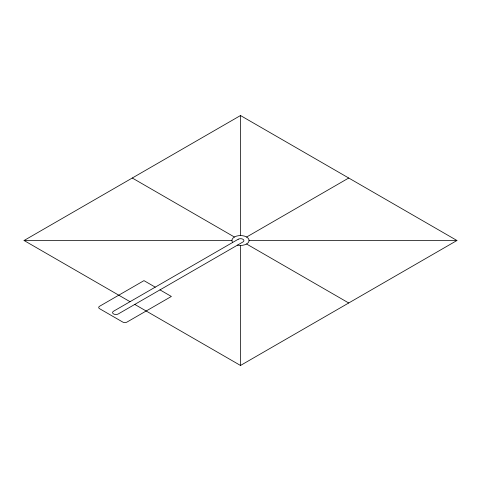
<?xml version="1.0" encoding="UTF-8"?>
<svg xmlns="http://www.w3.org/2000/svg" width="481" height="481" viewBox="0 0 481 481"><rect width="100%" height="100%" fill="white"/><g stroke="black" fill="none" stroke-linecap="round" stroke-linejoin="round"><path stroke-width="0.72" d="M249.086 240.584L456.95 240.5L240.5 365.464L134.77 304.425M234.391 237.013L132.275 178.018M130.044 301.695L24.05 240.5L240.5 115.536L456.95 240.5M348.725 178.018L246.627 237.025M240.5 235.54L240.5 115.536M24.05 240.5L231.914 240.566M246.573 244.005L348.725 302.982M155.243 287.151L143.969 280.639L99.567 306.271A2.946 1.702 0 0 0 99.567 308.682L122.799 322.09A2.946 1.702 0 0 0 126.966 322.09L171.368 296.458L159.969 289.875M240.5 245.46L240.5 365.464M232.624 242.478A8.592 4.96 0 0 1 239.195 235.6A8.592 4.96 0 0 1 249.044 241.017A8.592 4.96 0 0 1 237.458 245.136M238.197 239.255L113.564 311.213A3.337 1.93 0 0 0 113.564 313.943A3.337 1.93 0 0 0 118.284 313.943L242.923 241.985A3.337 1.93 0 0 0 242.923 239.255A3.337 1.93 0 0 0 238.197 239.255"/></g></svg>
